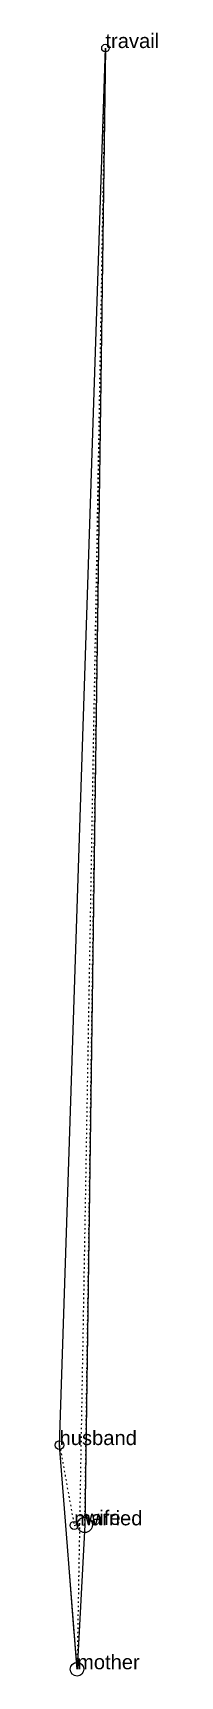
# Model space of a CAD drawing. Extents: x -3 to 4, y -55 to 59.
import ezdxf

# ---------------------------------------------------------------- set-up
doc = ezdxf.new("R2010")
doc.units = 0
doc.linetypes.add('DOT', pattern=[0.2, 0, -0.2])
doc.layers.add('TEXT', color=1, linetype='CONTINUOUS')
doc.styles.get("Standard").update_dxf_attribs({"font": 'arial.ttf'})

msp = doc.modelspace()

# ---------------------------------------------------------------- linework, layer by layer
for centre, radius in [((0.05, 57.76), 0.259), ((-3.13, -38.82), 0.301), ((-2.12, -44.37), 0.276), ((-1.38, -44.34), 0.524), ((-1.92, -54.32), 0.473)]:
    msp.add_circle(centre, radius)
at = {"layer": 'INTERNAL', "linetype": 'DOT'}
msp.add_polyline3d([(-1.38, -44.34, 0), (0.05, 57.76, 0), (-1.92, -54.32, 0), (-3.13, -38.82, 0), (-2.12, -44.37, 0), (-1.38, -44.34, 0)], close=True, dxfattribs=at)
at = {"layer": 'OUTLINE', "linetype": 'CONTINUOUS'}
msp.add_polyline3d([(-1.92, -54.32, 0), (-3.13, -38.82, 0), (0.05, 57.76, 0), (-1.38, -44.34, 0), (-1.92, -54.32, 0)], close=True, dxfattribs=at)

# ---------------------------------------------------------------- texts
at = {"layer": 'TEXT'}
for s, p in [('travail', (0.05, 57.76)), ('husband', (-3.13, -38.82)), ('married', (-2.12, -44.37)), ('wife', (-1.38, -44.34)), ('mother', (-1.92, -54.32))]:
    msp.add_text(s, height=1, dxfattribs=at).set_placement(p)

doc.saveas('drawing.dxf')
